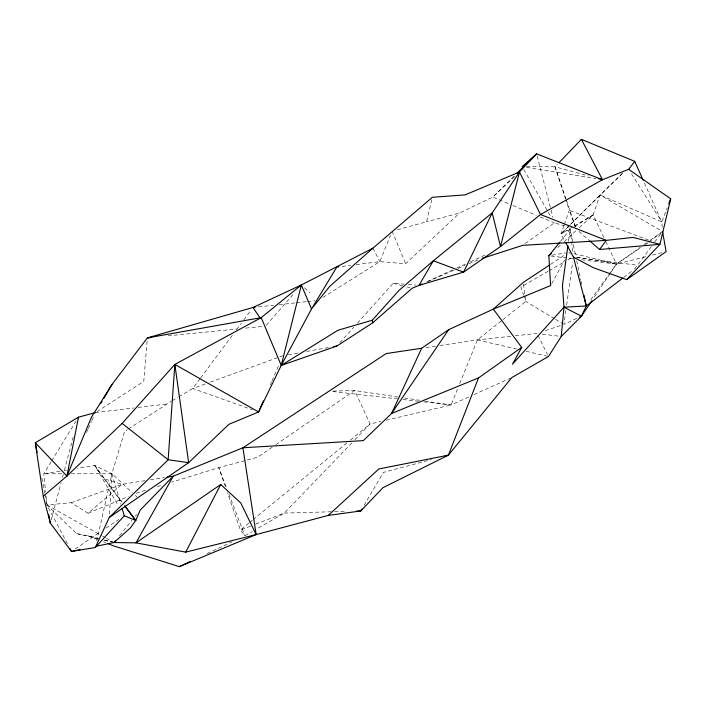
<?xml version="1.0" encoding="UTF-8"?>
<svg xmlns="http://www.w3.org/2000/svg" width="706" height="706" viewBox="0 0 706 706"><rect width="100%" height="100%" fill="white"/><g stroke="black" fill="none" stroke-linecap="round" stroke-linejoin="round"><path stroke-width="0.53" stroke-dasharray="3.53 2.65" d="M109.492 514.153L111.892 473.735L124.635 431.34L127.371 429.566M147.086 341.157L143.768 381.434L97.26 411.421M568.498 241.267L570.13 229.415L561.005 233.801L565.153 241.567M565.885 310.411L563.909 324.398L577.552 318.027M566.644 305.036L572.707 262.005M96.757 541.096L111.892 473.735L94.763 465.528L77.413 468.343M397.319 229.759L426.556 221.781L431.851 199.419M51.176 519.978L61.034 482.886M62.446 477.583L63.293 474.406M64.414 470.161L73.15 437.305M579.458 227.561L593.146 214.951L600.038 194.935L622.913 172.793M563.9 225.646L561.005 233.801L573.29 226.591M564.262 224.632L569.318 210.37L565.912 199.992M662.202 227.27L661.769 221.905L667.205 207.864M322.907 297.464L379.837 261.626L390.462 235.239M386.058 420.238L451.072 404.97L457.656 388.697M459.721 383.614L477.406 339.895L502.045 320.321M270.292 384.858L271.598 381.849M272.031 380.843L278.958 364.781M86.529 432.416L87.862 429.442M88.312 428.454L91.427 421.517M91.868 420.52L94.101 415.569M551.668 283.68L564.65 259.94M364.093 505.32L383.402 472.411L431.348 459.677M51.088 461.786L43.79 473.805L45.643 492.056M51.653 460.859L77.916 418.102M594.346 296.997L610.311 273.222M610.928 272.304L616.453 264.079L640.386 247.197M590.763 299.75L616.453 264.079L641.728 247.029M199.983 378.813L192.773 388.503L178.742 396.843M200.636 377.931L232.733 334.768M236.669 329.481L241.249 323.322M243.87 319.792L251.08 310.102M634.526 269.154L651.47 246.42M654.727 242.052L661.24 233.307M119.499 535.722L131.872 520.41M135.305 516.157L136.682 514.453M560.52 241.302L570.13 229.415L575.814 256.384M266.233 325.316L293.467 294.04M339.851 342.745L353.732 327.257M357.386 323.18L393.18 283.238L403.938 284.121M526.535 166.678L554.995 166.801L557.255 164.454M351.853 442.918L284.297 513.094L257.081 528.768M354.889 439.759L370.068 423.988L380.728 421.491M569.592 225.249L561.005 233.801L568.065 226.864M570.369 224.473L600.038 194.935L661.769 221.905L644.04 182.192M513.897 176.226L492.788 197.071L459.571 213.027L426.556 221.781M571.198 223.776L622.966 172.908M356.151 264.653L379.837 261.626L405.668 263.744L459.571 213.027M514.762 176.421L492.788 197.071L508.947 203.831M557.722 247.585L560.935 244.62M564.156 241.655L576.237 230.527M46.075 496.344L46.949 504.931L71.174 502.716L88.038 513.271L122.067 484.307L144.915 480.689M248.909 523.067L240.375 530.038L244.876 535.792L252.386 531.468M249.756 522.369L252.316 520.269M253.172 519.572L347.025 442.83M350.441 440.041L370.068 423.988L354.641 390.533L332.879 391.08M502.893 319.65L525.829 301.436L523.296 282.374M648.902 242.105L660.834 232.883M623.654 277.396L633.22 270.089M525.255 243.473L554.386 222.858L569.001 227.111M643.934 244.691L646.59 242.82M650.138 240.314L662.546 231.559L600.038 194.935M272.198 447.233L257.699 457.206L218.789 467.663L171.699 482.145M275.825 444.745L354.641 390.533L397.981 397.019M75.127 548.986L100.614 531.759M106.076 528.07L118.82 519.457M645.337 244.594L648.046 242.767M550.601 264.353L566.98 253.542M128.289 428.974L171.258 401.29M574.728 226.52L593.146 214.951L604.327 238.531M172.193 400.734L177.806 397.399M574.234 226.035L593.146 214.951M548.103 271.289L520.86 287.042L523.702 295.267M549.039 270.742L564.076 262.058M567.827 259.879L571.586 257.708M207.149 553.557L231.974 541.873M426.927 281.729L452.652 269.939M456.614 268.121L465.519 264.044M470.47 261.776L486.302 254.522M423.715 401.864L451.072 404.97L469.022 396.869M474.008 394.619L510.897 377.975M428.012 281.447L454.029 270.169M458.026 268.439L465.033 265.403M469.031 263.665L480.106 259.093M88.038 513.271L128.183 496.609M136.214 493.273L145.542 490.193M250.586 526.102L240.375 530.038L227.42 492.612M255.696 524.126L284.297 513.094L333.47 511.718M205.199 383.985L192.773 388.503L252.43 409.762M210.379 382.105L278.711 357.245M279.752 356.874L282.859 355.745M71.174 502.716L122.067 484.307L104.056 478.783L94.763 465.528L118.158 505.337M545.27 330.655L560.802 325.44M157.05 486.655L162.283 485.04M581.567 259.773L616.453 264.079L646.043 256.649M652.388 255.06L661.901 252.669M288.26 354.765L299.079 352.823M306.651 351.456L329.358 347.37M552.013 255.21L565.647 252.872M60.054 471.167L43.79 473.805L62.463 473.788M64.396 470.461L66.567 470.108M150.352 479.824L164.498 477.583M425.939 347.608L435.593 346.161M439.882 345.516L477.406 339.895L510.994 336.25M342.154 266.436L350.767 265.332M95.434 412.595L133.743 408.006M138.12 407.477L166.581 404.07M258.475 306.872L273.69 305.23M279.117 304.639L295.417 302.874M296.502 302.759L306.28 301.7M307.375 301.586L314.973 300.756M515.327 335.782L536.992 333.435M168.143 335.827L237.075 328.97M245.82 328.096L263.329 326.357M334.556 511.691L346.575 511.356M71.253 473.779L111.892 473.735L132.137 492.461M408.245 284.474L415.781 285.092M332.897 391.539L397.46 398.872M402.932 399.499L418.252 401.237M551.042 256.013L572.848 258.705M576.678 257.522L638.224 265.297M542.261 334.106L561.235 336.515M404.485 397.99L419.655 400.267M425.074 401.079L451.072 404.97M526.5 167.366L595.979 178.662M576.696 257.178L616.453 264.079L606.198 242.458M67.397 543.699L46.949 504.931L76.566 533.612L88.409 535.792L103.341 539.719M477.406 339.895L516.651 349.046M526.191 351.279L547.406 356.23M76.566 533.612L97.957 538.704M104.382 540.231L112.934 542.27M574.093 253.639L616.453 264.079M104.409 540.002L111.875 541.961M393.18 283.238L402.641 285.762M406.85 286.883L410.01 287.721M565.568 198.96L554.995 166.801L588.769 175.988M648.602 240.093L569.318 210.37L575.567 227.244M88.409 535.792L97.463 539.419M103.5 541.837L105.512 542.64M512.988 205.525L536.207 215.251M540.249 216.945L554.386 222.858M46.949 504.931L101.549 535.545M102.511 536.083L105.379 537.69M106.341 538.228L114.001 542.526M554.625 318.794L525.829 301.436L524.055 296.291M555.551 319.359L562.982 323.842M578.796 231.4L588.778 240.075M304.427 287.792L309.793 292.699M568.798 252.333L570.351 253.763M135.375 495.453L136.99 496.953M104.056 478.783L121.891 502.248M94.763 465.528L122.094 502.178M631.561 173.914L661.769 221.905M523.799 169.519L551.104 217.148M372.9 248.177L379.837 261.626M537.946 335.35L547.512 354.553M392.095 231.18L405.668 263.744M226.185 486.981L218.789 467.663L225.267 486.372M228.912 494.103L244.876 535.792M554.995 166.801L566 199.057M566.362 200.098L575.593 227.155M111.892 473.735L120.876 504.208M537.125 155.973L550.821 209.055M551.095 210.114L553.01 217.554M576.723 260.699L580.809 280.114M581.038 281.191L581.718 284.421M41.919 478.13L44.716 493.141M44.919 494.218L47.125 506.008M570.13 229.415L572.937 252.854"/><path stroke-width="1.06" d="M558.764 162.883L581.409 139.347L634.738 161.347L628.649 169.299L602.492 179.721L536.578 153.846L519.475 171.99L465.148 194.882L432.354 197.292L372.9 248.177L301.356 284.986L261.22 317.647L174.841 364.42L168.143 459.747L109.298 517.427L95.319 547.512L71.491 551.448L50.329 523.155L43.269 496.274L35.3 442.759L78.498 417.167L95.434 412.595M95.937 546.32L114.001 542.526L135.993 542.852L185.704 552.136L256.163 534.574L328.237 515.415L360.784 510.959L382.899 487.714L448.398 455.149L511.894 377.525L548.465 356.477L561.235 336.515L563.979 307.189L562.444 285.453L567.915 245.582M43.269 496.274L66.929 476.029L78.498 417.167M628.649 169.299L670.7 198.827L659.925 244.347L626.707 279.638L593.164 267.627L573.44 257.116L565.665 242.537M589.607 240.799L599.579 249.483L659.925 244.347L633.079 237.419L606.251 240.367L540.505 214.527L519.475 171.99L500.501 246.553L463.577 272.137L419.011 285.356L412.11 288.277L372.768 322.757L336.93 346.011L281.235 365.426L258.599 411.969L228.982 424.262L188.634 462.668L109.298 517.427M668.758 203.849L670.7 198.827M445.204 455.997L448.398 455.149L478.527 377.913L521.681 347.396L493.344 309.131L448.707 329.64L421.65 348.252L386.173 353.574L242.917 447.772L173.208 476.206L166.678 477.238M37.1 452.405L35.3 442.759L66.929 476.029L91.612 416.919L112.042 384.391L147.36 337.9L253.039 307.463L301.356 284.986L311.522 308.946L281.235 365.426L261.22 317.647L147.36 337.9L151.737 337.459M115.378 540.822L114.001 542.526L130.486 527.823L135.755 520.498L140.115 510.2L173.208 476.206L135.993 542.852L220.722 484.492L240.817 503.034L256.163 534.574L179.342 566.653L113.551 545.862L107.524 543.443M263.364 400.92L258.599 411.969L174.841 364.42L122.147 423.388L66.929 476.029M421.65 348.252L391.592 413.469L363.325 440.623L242.917 447.772L256.163 534.574M561.235 336.515L581.444 316.209L586.271 305.998L622.78 278.067M185.704 552.136L220.722 484.492M521.681 347.396L512.485 364.181L563.979 307.189L586.271 305.998L583.994 295.214M361.887 509.079L360.784 510.959L356.415 511.082M100.967 403.197L102.079 401.317M103.738 398.493L112.042 384.391M519.475 171.99L492.223 212.877L463.577 272.137L433.36 260.77L398.987 290.422L372.221 320.25L337.953 330.249L281.235 365.426L301.356 284.986L299.918 286.627M579.494 317.118L581.444 316.209L591.884 300.659M448.707 329.64L391.592 413.469L478.527 377.913M599.579 249.483L606.251 240.367L522.608 245.353L482.18 258.422M549.683 264.953L523.296 282.374L493.344 309.131L550.627 285.586L548.862 255.749L559.84 242.158M95.319 547.512L124.282 515.768L122.112 508.408M517.03 173.146L536.578 153.846L522.158 166.66M548.862 255.749L551.28 253.516M328.237 515.415L378.848 468.978L448.398 455.149M372.9 248.177L329.737 286.362L311.522 308.946L336.78 267.124L338.924 266.85M626.707 279.638L666.129 251.61L662.546 231.559M581.409 139.347L602.492 179.721L540.505 214.527L500.501 246.553L492.223 212.877L433.36 260.77L419.011 285.356L422.011 284.05M179.342 566.653L190.267 561.508M79.99 549.665L71.491 551.448L69.956 548.544M333.682 346.593L336.93 346.011M255.219 307.225L253.039 307.463L260.17 318.132M598.273 178.574L602.492 179.721M124.282 515.768L135.755 520.498L124.697 505.664M563.979 307.189L581.444 316.209M122.147 423.388L168.143 459.747L188.634 462.668L174.841 364.42M125.191 506.599L135.755 520.498M634.738 161.347L643.157 180.206M573.44 257.116L586.271 305.998M372.221 320.25L372.768 322.757M48.732 514.586L50.329 523.155"/></g></svg>
